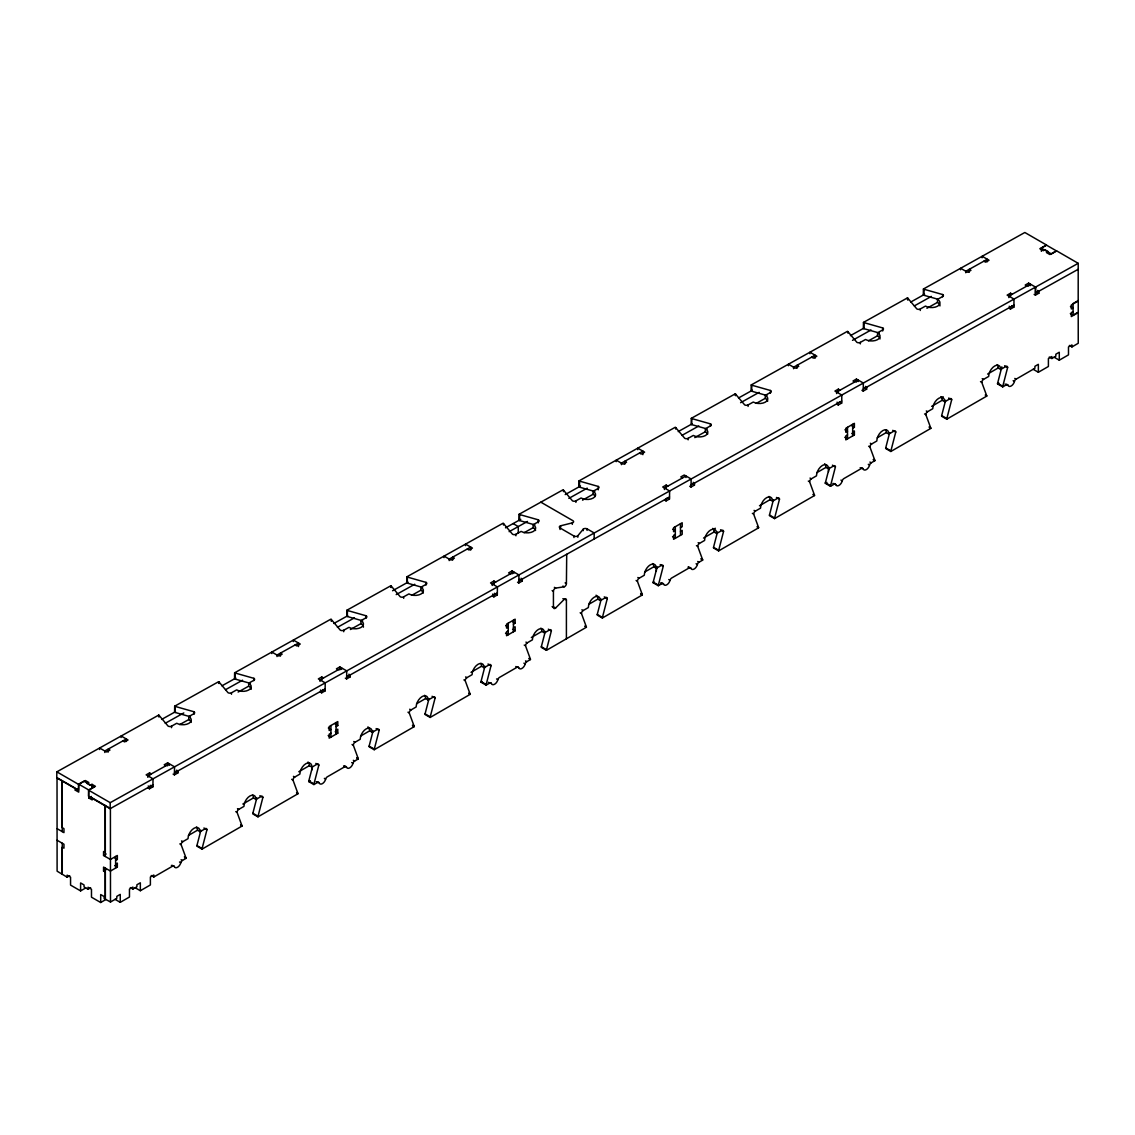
<?xml version="1.0" encoding="UTF-8"?>
<svg xmlns="http://www.w3.org/2000/svg" width="1135" height="1135" viewBox="0 0 1135 1135"><rect width="100%" height="100%" fill="white"/><g stroke="black" fill="none" stroke-linecap="round" stroke-linejoin="round"><path stroke-width="1.5" d="M566.408 638.792L566.408 600.032A2.44 1.405 -60 0 0 564.18 599.408L555.639 607.977A2.44 1.405 -60 0 1 553.426 607.353L553.426 591.278A2.44 1.405 -60 0 1 555.639 588.1L564.18 586.809A2.44 1.405 -60 0 0 566.408 583.617L566.72 554.277M518.255 533.251L518.284 526.569L513.119 523.59M560.037 529.492L560.052 527.988A2.44 1.376 0.9 0 1 560.619 525.803L572.324 522.866A2.44 1.376 0.9 0 0 572.891 520.681L540.842 502.167M587.065 530.385L587.093 528.882A2.44 1.376 0.9 0 0 583.234 529.165L577.843 535.748L577.814 537.252M190.453 716.795L175.145 712.454A2.44 1.376 0.9 0 1 174.577 712.212L174.677 706.197A2.44 1.376 0.9 0 0 175.23 706.438L193.943 711.744A2.44 1.376 0.9 0 1 193.943 713.688L188.779 716.568A8.527 4.838 0.9 0 1 188.779 723.406A8.527 4.838 0.9 0 1 176.72 723.279L171.555 726.159A2.44 1.376 0.9 0 1 168.122 726.13L159.113 715.433A2.44 1.376 0.9 0 0 158.687 715.107L56.835 771.843L56.75 777.872L78.414 790.371L78.514 784.356L85.395 780.525L88.842 782.512L87.125 783.476L90.275 785.292L91.992 784.328L95.439 786.328L88.558 790.159L88.459 796.174L110.138 808.688L152.927 784.838M91.949 787.335L91.992 784.328M99.61 749.511L99.639 748.008L106.534 751.98L109.967 750.065L108.251 749.072L108.208 752.079M104.789 752.491L104.803 750.987L126.326 738.998L126.283 741.495M110.138 808.688L110.223 802.672L1078.207 263.32L1078.193 301.002L1071.312 304.989L1071.312 308.961L1073.029 307.968L1070.447 306.478M121.133 737.509L121.161 736.005L128.042 739.992L124.609 741.907L122.878 740.914M147.834 777.347L147.862 775.843L169.37 763.855L169.356 765.359M148.16 788.016L149.451 788.768L149.494 786.754L148.203 786.016M149.536 775.929L149.579 772.921L151.296 773.928M149.451 788.768L152.899 786.839L153.026 778.823L146.131 774.85L149.579 772.921M158.659 716.611L158.687 715.107M159.084 716.937L159.113 715.433M167.611 765.855L167.654 762.848L174.549 766.834L174.421 774.85L173.13 774.113M171.541 727.663L171.555 726.159M175.145 712.454L175.23 706.438M174.421 774.85L177.869 772.935L177.897 770.935L176.606 770.183M191.162 722.399A8.527 4.838 0.9 0 0 188.736 719.576L188.779 716.568M193.901 714.369L193.943 711.744M218.615 683.199L218.629 681.695L174.677 706.197M219.027 683.525L219.055 682.022A2.44 1.376 0.9 0 0 218.629 681.695M231.483 694.265L231.512 692.761L236.676 689.881A8.527 4.838 0.9 0 0 248.721 690.009A8.527 4.838 0.9 0 0 248.721 683.171L253.885 680.291A2.44 1.376 0.9 0 0 253.885 678.333L235.186 673.041A2.44 1.376 0.9 0 1 234.619 672.8L234.534 678.815A2.44 1.376 0.9 0 0 235.087 679.056L250.395 683.384M235.087 679.056L235.186 673.041M251.161 689.356A8.527 4.838 0.9 0 0 248.678 686.178L248.721 683.171M253.857 680.589L253.885 678.333M271.818 653.561L271.832 652.058L278.728 656.03L282.175 654.115L280.444 653.122L280.402 656.129M276.983 656.541L277.011 655.037L298.519 643.048L298.477 646.553M293.341 641.573L293.355 640.069L300.25 644.042L296.802 645.957L295.086 644.964M320.027 681.397L320.056 679.893L341.578 667.905L341.55 669.409M321.73 679.993L321.772 676.985L323.503 677.978M320.368 692.066L321.659 692.818L321.687 690.804L320.396 690.066M321.659 692.818L325.107 690.903L325.22 682.873L318.325 678.9L321.772 676.985M331.278 621.356L331.307 619.483A2.44 1.376 0.9 0 0 330.881 619.157L234.619 672.8M339.805 669.92L339.847 666.912L346.743 670.884L346.615 678.9L345.324 678.163M343.735 631.727L343.763 630.223L348.927 627.343A8.527 4.838 0.9 0 0 360.973 627.456A8.527 4.838 0.9 0 0 360.973 620.618L366.137 617.752A2.44 1.376 0.9 0 0 366.137 615.794L347.438 610.488A2.44 1.376 0.9 0 1 346.87 610.247L346.785 616.262A2.44 1.376 0.9 0 0 347.338 616.504L362.647 620.845M347.338 616.504L347.438 610.488M346.615 678.9L350.062 676.985L350.091 674.984L348.8 674.233M363.427 627.158A8.527 4.838 0.9 0 0 360.93 623.626L360.973 620.618M366.108 618.05L366.137 615.794M390.809 587.263L390.837 585.759L346.87 610.247M391.234 587.575L391.249 586.071A2.44 1.376 0.9 0 0 390.837 585.759M403.677 598.315L403.705 596.811L408.87 593.931A8.527 4.838 0.9 0 0 420.929 594.059A8.527 4.838 0.9 0 0 420.929 587.221L426.093 584.341A2.44 1.376 0.9 0 0 426.093 582.397L407.38 577.091A2.44 1.376 0.9 0 1 406.812 576.85L406.727 582.865A2.44 1.376 0.9 0 0 407.295 583.106L422.589 587.448M407.295 583.106L407.38 577.091M423.298 593.052A8.527 4.838 0.9 0 0 420.872 590.228L420.929 587.221M426.051 585.022L426.093 582.397M444.012 557.611L444.04 556.107L450.921 560.08L454.369 558.165L452.638 557.172L452.595 560.179M449.176 560.591L449.205 559.087L470.727 547.098L470.684 550.106M465.534 545.623L465.563 544.119L472.444 548.091L468.996 550.007L467.279 549.014M492.235 585.447L492.249 583.943L513.772 571.955L513.758 573.459M493.924 584.043L493.966 581.035L495.697 582.028M492.562 596.116L493.853 596.868L493.881 594.868L492.59 594.116M493.853 596.868L497.3 594.953L497.414 586.923L490.533 582.95L493.966 581.035M503.486 525.037L503.5 523.533A2.44 1.376 0.9 0 0 503.089 523.207L406.812 576.85M512.013 573.97L512.055 570.962L518.936 574.934L518.823 582.964L517.532 582.212M515.928 535.777L515.957 534.273L521.121 531.393A8.527 4.838 0.9 0 0 533.18 531.52A8.527 4.838 0.9 0 0 533.166 524.682L538.345 521.802A2.44 1.376 0.9 0 0 538.345 519.844L519.631 514.552A2.44 1.376 0.9 0 1 519.064 514.297L518.979 520.312A2.44 1.376 0.9 0 0 519.546 520.568L534.84 524.895M519.546 520.568L519.631 514.552M518.823 582.964L522.27 581.035L522.299 579.034L521.008 578.283M535.55 530.513A8.527 4.838 0.9 0 0 533.124 527.69L533.166 524.682M538.288 522.852L538.345 519.844M560.605 527.307L560.619 525.803M563.428 491.639L563.457 490.136A2.44 1.376 0.9 0 0 563.031 489.809L519.064 514.297M572.295 524.37L572.324 522.866M573.955 537.536L573.97 536.032L560.052 527.988M575.885 502.365L575.899 500.861L581.063 497.995A8.527 4.838 0.9 0 0 593.123 498.109A8.527 4.838 0.9 0 0 593.123 491.271L598.287 488.39A2.44 1.376 0.9 0 0 598.287 486.447L579.574 481.141A2.44 1.376 0.9 0 1 579.02 480.899L578.921 486.915A2.44 1.376 0.9 0 0 579.488 487.156L594.797 491.498M579.488 487.156L579.574 481.141M583.206 530.669L583.234 529.165M595.251 496.421A8.527 4.838 0.9 0 0 593.08 494.278L593.123 491.271M594.13 539.011L594.215 532.996L587.093 528.882M598.23 489.823L598.287 486.447M616.22 461.661L616.234 460.157L623.115 464.144L626.563 462.215L624.846 461.221L624.803 464.229M621.384 464.655L621.398 463.151L642.921 451.148L642.878 454.667M637.742 449.673L637.756 448.169L644.637 452.141L641.204 454.071L639.473 453.078M664.429 489.497L664.457 487.993L685.98 476.005L685.951 477.509M666.131 488.093L666.174 485.085L667.891 486.078M664.769 500.18L666.061 500.918L666.089 498.918M666.061 500.918L669.494 499.003L669.622 490.987L662.726 487L666.174 485.085M675.68 429.087L675.708 427.583A2.44 1.376 0.9 0 0 675.282 427.257L579.02 480.899M688.136 439.827L688.15 438.323L693.315 435.443A8.527 4.838 0.9 0 0 705.374 435.57A8.527 4.838 0.9 0 0 705.374 428.732L710.538 425.852A2.44 1.376 0.9 0 0 710.538 423.894L691.825 418.602A2.44 1.376 0.9 0 1 691.272 418.361L691.172 424.377A2.44 1.376 0.9 0 0 691.74 424.618L707.048 428.945M691.74 424.618L691.825 418.602M689.725 486.262L691.016 487.014L691.144 478.984L684.249 475.012L680.801 476.927L682.532 477.92M691.016 487.014L694.464 485.099L694.492 483.084L693.201 482.347M707.658 434.208A8.527 4.838 0.9 0 0 705.332 431.74L705.374 428.732M710.496 426.15L710.538 423.894M735.21 395.363L735.225 393.859L691.272 418.361M735.622 395.689L735.65 394.185A2.44 1.376 0.9 0 0 735.225 393.859M748.078 406.429L748.107 404.925L753.271 402.045A8.527 4.838 0.9 0 0 765.316 402.159A8.527 4.838 0.9 0 0 765.316 395.335L770.481 392.455A2.44 1.376 0.9 0 0 770.481 390.497L751.781 385.205A2.44 1.376 0.9 0 1 751.214 384.949L751.115 390.965A2.44 1.376 0.9 0 0 751.682 391.22L766.99 395.548M751.682 391.22L751.781 385.205M767.7 401.166A8.527 4.838 0.9 0 0 765.274 398.342L765.316 395.335M770.438 393.121L770.481 390.497M788.414 365.725L788.442 364.222L795.323 368.194L798.756 366.279L797.04 365.286L796.997 368.293M793.578 368.705L793.606 367.201L815.129 355.212L815.072 358.22M809.936 353.723L809.964 352.219L816.845 356.206L813.398 358.121L811.681 357.128M836.623 393.561L836.651 392.057L858.173 380.055L858.145 381.559M838.325 392.142L838.368 389.135L840.084 390.128M836.963 404.23L838.254 404.968L838.283 402.968L836.992 402.23M838.254 404.968L841.702 403.053L841.815 395.037L834.92 391.064L838.368 389.135M847.873 333.137L847.902 331.633A2.44 1.376 0.9 0 0 847.476 331.321L751.214 384.949M856.4 382.069L856.443 379.062L863.338 383.048L863.224 391.064L861.933 390.312M860.33 343.877L860.358 342.373L865.523 339.493A8.527 4.838 0.9 0 0 877.568 339.62A8.527 4.838 0.9 0 0 877.568 332.782L882.732 329.902A2.44 1.376 0.9 0 0 882.732 327.944L864.033 322.652A2.44 1.376 0.9 0 1 863.465 322.411L863.366 328.426A2.44 1.376 0.9 0 0 863.934 328.668L879.242 333.009M863.934 328.668L864.033 322.652M863.224 391.064L866.658 389.149L866.686 387.134L865.395 386.397M880.008 338.968A8.527 4.838 0.9 0 0 877.525 335.79L877.568 332.782M882.689 330.966L882.732 327.944M907.404 299.413L907.433 297.909L863.465 322.411M907.816 300.122L907.844 298.235A2.44 1.376 0.9 0 0 907.433 297.909M920.272 310.479L920.301 308.975L925.465 306.095A8.527 4.838 0.9 0 0 937.51 306.223A8.527 4.838 0.9 0 0 937.51 299.385L942.674 296.505A2.44 1.376 0.9 0 0 942.674 294.547L923.975 289.255A2.44 1.376 0.9 0 1 923.408 289.014L923.322 295.029A2.44 1.376 0.9 0 0 923.89 295.27L937.496 299.115M923.89 295.27L923.975 289.255M939.964 305.925A8.527 4.838 0.9 0 0 937.467 302.392L937.51 299.385M942.646 296.802L942.674 294.547M960.607 269.775L960.636 268.271L967.517 272.244L970.964 270.329L969.233 269.336L969.191 272.343M965.786 272.755L965.8 271.251L987.322 259.262L987.28 261.759M982.13 257.787L982.158 256.269L989.039 260.255L985.591 262.171L983.875 261.178M1008.831 297.611L1008.845 296.107L1030.367 284.119L1030.353 285.623M1010.519 296.207L1010.561 293.199L1012.292 294.192M1009.157 308.28L1010.448 309.032L1010.49 307.017L1009.185 306.28M1010.448 309.032L1013.895 307.103L1014.009 299.087L1007.128 295.114L1010.561 293.199M1028.594 286.134L1028.65 283.126L1035.546 287.098L1035.418 295.114L1034.127 294.376M1035.531 287.098L1035.446 293.114L1078.165 269.307M1035.418 295.114L1038.865 293.199L1038.894 291.198L1037.603 290.447M235.768 811.624L237.059 812.362L241.911 825.571A2.44 1.405 -60 0 1 241.982 826.096L202.03 849.136L196.866 846.157A2.44 1.405 -60 0 1 196.937 845.547L200.881 830.267M202.03 849.136A2.44 1.405 -60 0 1 202.101 848.526L206.953 829.728A2.44 1.405 -60 0 0 205.222 828.734L200.058 831.714A8.527 4.923 -60 0 0 194.042 828.252A8.527 4.923 -60 0 0 188.013 838.68L182.849 841.659A2.44 1.405 -60 0 0 181.118 844.639L185.97 857.847A2.44 1.405 -60 0 1 186.041 858.358L182.409 860.486A2.44 1.405 -60 0 0 180.791 862.742A4.866 2.809 -60 0 1 177.542 867.268A4.866 2.809 -60 0 1 174.293 866.502A2.44 1.405 -60 0 0 172.676 866.104L171.385 865.367M291.695 779.319L292.986 780.071L297.838 793.266A2.44 1.405 -60 0 1 297.909 793.791L257.971 816.859L252.793 813.88A2.44 1.405 -60 0 1 252.864 813.27L256.808 797.99M257.971 816.859A2.44 1.405 -60 0 1 258.042 816.249L262.88 797.451A2.44 1.405 -60 0 0 261.163 796.458L255.999 799.437L253.417 797.948A8.527 4.923 -60 0 0 252.736 795.138M352.034 744.489L353.325 745.241L358.163 758.435A2.44 1.405 -60 0 1 358.249 758.946L354.617 761.06A2.44 1.405 -60 0 0 352.985 763.33A4.866 2.809 -60 0 1 349.736 767.856A4.866 2.809 -60 0 1 346.487 767.076A2.44 1.405 -60 0 0 344.87 766.692L327.277 776.851A2.44 1.405 -60 0 0 325.646 779.107A4.866 2.809 -60 0 1 322.397 783.632A4.866 2.809 -60 0 1 319.162 782.866A2.44 1.405 -60 0 0 317.53 782.469L313.898 784.569L308.734 781.589A2.44 1.405 -60 0 1 308.805 780.979L312.451 766.877M313.898 784.569A2.44 1.405 -60 0 1 313.969 783.959L318.822 765.16A2.44 1.405 -60 0 0 317.105 764.167L311.941 767.147L309.358 765.657A8.527 4.923 -60 0 0 308.011 762.039M407.962 712.198L409.253 712.95L414.105 726.145A2.44 1.405 -60 0 1 414.176 726.67L374.224 749.738L369.059 746.759A2.44 1.405 -60 0 1 369.13 746.149L373.074 730.869M374.224 749.738A2.44 1.405 -60 0 1 374.295 749.128L379.147 730.33A2.44 1.405 -60 0 0 377.43 729.337L372.266 732.316L369.684 730.827A8.527 4.923 -60 0 0 367.91 726.925M463.903 679.908L465.194 680.645L470.046 693.854A2.44 1.405 -60 0 1 470.117 694.379L430.165 717.448L425.001 714.468A2.44 1.405 -60 0 1 425.072 713.858L429.016 698.578M430.165 717.448A2.44 1.405 -60 0 1 430.236 716.838L435.088 698.039A2.44 1.405 -60 0 0 433.357 697.032L428.193 700.025L425.611 698.536A8.527 4.923 -60 0 0 424.632 695.287M524.228 645.077L525.519 645.815L530.371 659.024A2.44 1.405 -60 0 1 530.442 659.548L526.81 661.648A2.44 1.405 -60 0 0 525.193 663.904A4.866 2.809 -60 0 1 521.944 668.43A4.866 2.809 -60 0 1 518.695 667.664A2.44 1.405 -60 0 0 517.063 667.266L499.471 677.425A2.44 1.405 -60 0 0 497.854 679.695A4.866 2.809 -60 0 1 494.605 684.221A4.866 2.809 -60 0 1 491.356 683.44A2.44 1.405 -60 0 0 489.738 683.057L486.106 685.143L480.928 682.163A2.44 1.405 -60 0 1 481.013 681.553L484.943 666.288M486.106 685.143A2.44 1.405 -60 0 1 486.177 684.533L491.015 665.734A2.44 1.405 -60 0 0 489.298 664.741L484.134 667.721L481.552 666.231A8.527 4.923 -60 0 0 480.871 663.422M580.169 612.787L581.46 613.524L586.298 626.733A2.44 1.405 -60 0 1 586.384 627.258L546.432 650.327L541.267 647.333A2.44 1.405 -60 0 1 541.338 646.723L545.268 631.457M546.432 650.327A2.44 1.405 -60 0 1 546.502 649.717L551.355 630.904A2.44 1.405 -60 0 0 549.624 629.911L544.459 632.89L541.877 631.4A8.527 4.923 -60 0 0 540.898 628.166M636.097 580.482L637.388 581.233L642.24 594.428A2.44 1.405 -60 0 1 642.311 594.967L602.359 618.022L597.194 615.042A2.44 1.405 -60 0 1 597.265 614.432L601.209 599.152M602.359 618.022A2.44 1.405 -60 0 1 602.43 617.412L607.282 598.613A2.44 1.405 -60 0 0 605.565 597.62L600.401 600.599L597.819 599.11A8.527 4.923 -60 0 0 596.045 595.208M696.422 545.651L697.713 546.403L702.565 559.598A2.44 1.405 -60 0 1 702.636 560.137L699.004 562.222A2.44 1.405 -60 0 0 697.387 564.492A4.866 2.809 -60 0 1 694.138 569.018A4.866 2.809 -60 0 1 690.889 568.238A2.44 1.405 -60 0 0 689.271 567.855L671.679 578.013A2.44 1.405 -60 0 0 670.047 580.269A4.866 2.809 -60 0 1 666.798 584.795A4.866 2.809 -60 0 1 663.549 584.028A2.44 1.405 -60 0 0 661.932 583.631L658.3 585.731L653.136 582.752A2.44 1.405 -60 0 1 653.207 582.141L657.151 566.862M658.3 585.731A2.44 1.405 -60 0 1 658.371 585.121L663.223 566.322A2.44 1.405 -60 0 0 661.492 565.329L656.328 568.309L653.746 566.819A8.527 4.923 -60 0 0 652.767 563.57M752.363 513.361L753.654 514.112L758.506 527.307A2.44 1.405 -60 0 1 758.577 527.832L718.625 550.901L713.461 547.921A2.44 1.405 -60 0 1 713.532 547.311L717.476 532.031M718.625 550.901A2.44 1.405 -60 0 1 718.696 550.291L723.548 531.492A2.44 1.405 -60 0 0 721.832 530.499L716.667 533.478L714.071 531.989A8.527 4.923 -60 0 0 712.723 528.385M808.304 481.07L809.595 481.808L814.448 495.016A2.44 1.405 -60 0 1 814.519 495.541L774.567 518.61L769.402 515.63A2.44 1.405 -60 0 1 769.473 515.02L773.403 499.74M774.567 518.61A2.44 1.405 -60 0 1 774.637 518L779.49 499.201A2.44 1.405 -60 0 0 777.759 498.208L772.594 501.188L770.012 499.698A8.527 4.923 -60 0 0 769.033 496.449M868.63 446.239L869.921 446.991L874.773 460.186A2.44 1.405 -60 0 1 874.844 460.711L871.212 462.81A2.44 1.405 -60 0 0 869.58 465.066A4.866 2.809 -60 0 1 866.331 469.592A4.866 2.809 -60 0 1 863.097 468.826A2.44 1.405 -60 0 0 861.465 468.429L843.872 478.587A2.44 1.405 -60 0 0 842.241 480.857A4.866 2.809 -60 0 1 839.006 485.383A4.866 2.809 -60 0 1 835.757 484.602A2.44 1.405 -60 0 0 834.126 484.219L830.494 486.319L825.329 483.326A2.44 1.405 -60 0 1 825.4 482.716L829.344 467.45M830.494 486.319A2.44 1.405 -60 0 1 830.565 485.709L835.417 466.896A2.44 1.405 -60 0 0 833.7 465.903L828.536 468.897L825.954 467.393A8.527 4.923 -60 0 0 824.606 463.789M924.557 413.949L925.848 414.686L930.7 427.895A2.44 1.405 -60 0 1 930.771 428.42L890.819 451.489L885.655 448.495A2.44 1.405 -60 0 1 885.726 447.885L889.67 432.619M890.819 451.489A2.44 1.405 -60 0 1 890.904 450.879L895.742 432.066A2.44 1.405 -60 0 0 894.025 431.073L888.861 434.067L886.279 432.563A8.527 4.923 -60 0 0 885.598 429.768M980.498 381.644L981.789 382.396L986.641 395.59A2.44 1.405 -60 0 1 986.712 396.129L946.76 419.184L941.596 416.204A2.44 1.405 -60 0 1 941.667 415.594L945.611 400.315M946.76 419.184A2.44 1.405 -60 0 1 946.831 418.574L951.683 399.775A2.44 1.405 -60 0 0 949.967 398.782L944.802 401.762L942.206 400.272A8.527 4.923 -60 0 0 940.858 396.668M1033.19 369.286L1038.355 372.266L1038.355 364.321L1034.907 366.307L1034.907 368.293L1016.066 379.175A2.44 1.405 -60 0 0 1014.449 381.431A4.866 2.809 -60 0 1 1011.2 385.957A4.866 2.809 -60 0 1 1007.951 385.191A2.44 1.405 -60 0 0 1006.334 384.793L1002.702 386.893L997.537 383.914A2.44 1.405 -60 0 1 997.608 383.304L1001.85 366.846M1002.702 386.893A2.44 1.405 -60 0 1 1002.772 386.283L1007.625 367.485A2.44 1.405 -60 0 0 1005.894 366.491L1000.73 369.471L998.147 367.981A8.527 4.923 -60 0 0 997.168 364.732M78.741 784.186L83.905 781.206L93.95 787.009L88.785 789.988L78.741 784.186L78.741 792.145L75.293 790.159L75.293 788.172L57.02 777.716L57.076 828.635M75.293 790.159L77.875 788.669M88.785 789.988L88.785 797.948L91.368 796.458M1041.377 248.154L1046.541 245.174L1056.586 250.977L1051.421 253.956L1041.377 248.154L1041.377 251.332M105.285 805.481L105.285 852.498L103.555 851.505L103.555 855.478L106.151 853.988M62.241 831.614L62.184 780.696L62.241 827.642L63.957 828.635L63.957 832.622L57.062 828.635L57.105 871.183L67.107 877.156L69.689 875.667M336.073 726.542L337.79 725.549L337.79 721.576L329.178 726.542L329.178 730.529L330.909 729.535L328.327 728.032M513.431 624.151L515.162 623.158L515.162 619.171L506.55 624.151L506.55 628.123L508.267 627.13L505.685 625.64M680.475 527.704L682.192 526.711L682.192 522.738L673.58 527.704L673.58 531.691L675.311 530.698L672.715 529.208M852.669 428.292L854.385 427.299L854.385 423.327L845.788 428.292L845.788 432.265L847.505 431.272L844.922 429.782M330.909 733.167L329.178 734.175L329.178 738.147L337.79 733.167L337.79 729.195L336.073 730.188M508.267 630.776L506.55 631.769L506.55 635.742L515.162 630.776L515.162 626.804L513.431 627.797M675.311 534.344L673.58 535.337L673.58 539.309L682.192 534.344L682.192 530.357L680.475 531.35M847.505 434.918L845.788 435.911L845.788 439.883L854.385 434.918L854.385 430.945L852.669 431.938M115.628 860.443L117.345 859.45L117.345 855.478L110.45 859.465L103.555 855.478M115.628 864.09L117.345 863.097L117.345 867.069L110.45 871.056L103.555 867.083L103.555 871.056L106.151 869.566M1073.029 311.614L1071.312 312.607L1071.312 316.58L1078.207 312.593L1078.25 343.281L1071.937 346.927L1069.354 345.423M1073.086 315.147L1078.25 312.153L1078.25 300.562L1073.086 303.542L1073.086 315.147L1070.333 313.558M67.107 877.156L67.107 875.17L70.554 877.156L70.554 885.101L80.599 890.904L85.763 887.925M80.599 890.904L80.599 882.945L84.047 884.945L84.047 886.932L88.033 889.23L90.616 887.74M308.067 763.415L309.032 762.862M368.393 728.585L369.357 728.032M713.433 529.378L715.362 528.257M941.568 397.661L943.185 396.739M188.438 835.445L197.476 830.224L200.058 831.714M242.862 804.034L253.417 797.948M298.803 771.743L309.358 765.657M360.632 736.047L369.684 730.827M416.573 703.743L425.611 698.536M471.011 672.331L481.552 666.231M531.336 637.501L541.877 631.4M588.767 604.331L597.819 599.11M644.708 572.04L653.746 566.819M703.53 538.075L714.071 531.989M759.471 505.784L770.012 499.698M816.902 472.614L825.954 467.393M877.242 437.784L886.279 432.563M931.665 406.358L942.206 400.272M987.606 374.068L998.147 367.981M237.059 812.362A2.44 1.405 -60 0 1 238.776 809.383L243.94 806.403A8.527 4.923 -60 0 1 249.97 795.961A8.527 4.923 -60 0 1 255.999 799.437M292.986 780.071A2.44 1.405 -60 0 1 294.717 777.092L299.881 774.098A8.527 4.923 -60 0 1 305.911 763.671A8.527 4.923 -60 0 1 311.941 767.147M353.325 745.241A2.44 1.405 -60 0 1 355.042 742.262L360.206 739.268A8.527 4.923 -60 0 1 366.236 728.84A8.527 4.923 -60 0 1 372.266 732.316M409.253 712.95A2.44 1.405 -60 0 1 410.983 709.957L416.148 706.977A8.527 4.923 -60 0 1 422.177 696.535A8.527 4.923 -60 0 1 428.193 700.025M465.194 680.645A2.44 1.405 -60 0 1 466.911 677.666L472.075 674.687A8.527 4.923 -60 0 1 478.105 664.245A8.527 4.923 -60 0 1 484.134 667.721M525.519 645.815A2.44 1.405 -60 0 1 527.236 642.836L532.4 639.856A8.527 4.923 -60 0 1 538.43 629.414A8.527 4.923 -60 0 1 544.459 632.89M581.46 613.524A2.44 1.405 -60 0 1 583.177 610.545L588.341 607.566A8.527 4.923 -60 0 1 594.371 597.123A8.527 4.923 -60 0 1 600.401 600.599M637.388 581.233A2.44 1.405 -60 0 1 639.119 578.254L644.283 575.261A8.527 4.923 -60 0 1 650.312 564.833A8.527 4.923 -60 0 1 656.328 568.309M697.713 546.403A2.44 1.405 -60 0 1 699.444 543.424L704.608 540.444A8.527 4.923 -60 0 1 710.638 530.002A8.527 4.923 -60 0 1 716.667 533.478M753.654 514.112A2.44 1.405 -60 0 1 755.371 511.133L760.549 508.139A8.527 4.923 -60 0 1 766.565 497.697A8.527 4.923 -60 0 1 772.594 501.188M809.595 481.808A2.44 1.405 -60 0 1 811.312 478.828L816.476 475.849A8.527 4.923 -60 0 1 822.506 465.407A8.527 4.923 -60 0 1 828.536 468.897M869.921 446.991A2.44 1.405 -60 0 1 871.637 443.998L876.802 441.018A8.527 4.923 -60 0 1 882.831 430.576A8.527 4.923 -60 0 1 888.861 434.067M925.848 414.686A2.44 1.405 -60 0 1 927.579 411.707L932.743 408.728A8.527 4.923 -60 0 1 938.773 398.286A8.527 4.923 -60 0 1 944.802 401.762M981.789 382.396A2.44 1.405 -60 0 1 983.506 379.416L988.684 376.437A8.527 4.923 -60 0 1 994.7 365.995A8.527 4.923 -60 0 1 1000.73 369.471M308.734 781.589L310.323 780.667M480.928 682.163L482.063 681.511M653.136 582.752L654.271 582.099M825.329 483.326L826.918 482.418M997.537 383.914L998.899 383.119M88.033 889.23L88.033 887.244L91.481 889.23L91.481 897.189L100.689 902.509L105.853 899.516M100.689 902.509L100.689 894.55L104.136 896.536L104.136 898.523L110.492 902.013L116.806 898.367L116.806 896.366L120.253 894.38L120.253 902.339L115.089 899.36M130.312 887.57L132.894 889.074L136.895 886.761L136.895 884.775L140.343 882.789L140.343 890.734L135.178 887.754M151.239 875.496L153.821 876.986L172.676 866.104M1049.265 357.028L1051.847 358.518L1055.834 356.22L1055.834 354.219L1059.281 352.233L1059.281 360.192L1054.117 357.213M120.253 902.339L129.461 897.019L129.461 889.074L132.894 887.073L132.894 889.074M140.343 890.734L150.387 884.945L150.387 876.986L153.821 875L153.821 876.986M1038.355 372.266L1048.399 366.477L1048.399 358.518L1051.847 356.532L1051.847 358.518M1059.281 360.192L1068.489 354.872L1068.489 346.927L1071.937 344.926L1071.937 346.927M923.408 289.014L1024.834 232.491L1046.498 245.004L1039.816 248.735L1043.264 250.721L1044.98 249.757L1048.13 251.587L1046.413 252.537L1049.861 254.538L1056.543 250.807L1078.207 263.32M161.624 719.434L175.542 711.673M221.921 685.838L235.839 678.077M333.818 623.484L347.736 615.737M392.568 590.753L408.033 582.141M505.486 527.832L520.781 519.319M565.202 494.562L580.524 486.021M678.219 431.598L692.137 423.837M738.516 397.988L752.434 390.241M850.413 335.648L864.331 327.887M910.724 302.052L924.628 294.291M165.242 723.279L183.799 712.936M225.539 689.683L242.549 680.206M337.435 627.329L354.446 617.851M396.2 594.598L414.743 584.255M509.133 531.662L527.477 521.447M568.848 498.393L587.221 488.149M681.837 435.443L698.848 425.966M740.587 402.698L759.145 392.355M852.498 340.344L871.042 330.015M914.342 305.897L931.338 296.419M179.699 724.612L188.736 719.576M238.137 692.052L248.678 686.178M350.389 629.514L360.93 623.626M411.835 595.265L420.872 590.228M524.086 532.726L533.124 527.69M582.525 500.152L593.08 494.278M694.776 437.613L705.332 431.74M756.236 403.379L765.274 398.342M868.488 340.826L877.525 335.79M926.926 308.266L937.467 302.392M167.654 762.848L164.206 764.777L165.937 765.77M339.847 666.912L336.414 668.827L338.131 669.82M512.055 570.962L508.608 572.877L510.324 573.87M856.443 379.062L853.009 380.991L854.726 381.984M1028.65 283.126L1025.203 285.041L1026.92 286.034M174.449 772.85L325.135 688.888M346.657 676.9L497.329 592.938M518.851 580.95L669.522 497.002M691.045 485L841.73 401.052M863.238 389.064L1013.924 305.102M186.041 858.372L184.75 857.62M1036.922 292.078L1038.865 293.199M1011.64 305.797L1013.895 307.103M1004.603 365.74L1007.625 367.485M1014.775 378.423L1016.066 379.175M1013.158 380.693L1014.449 381.431M1006.334 384.254L1007.951 385.191M1005.042 384.056L1006.334 384.793M997.608 383.304L1002.772 386.283M982.215 378.664L983.506 379.416M985.35 394.852L986.641 395.59M985.421 395.377L986.712 396.129M948.676 398.044L951.683 399.775M941.667 415.594L946.831 418.574M926.288 410.955L927.579 411.707M864.075 387.659L866.658 389.149M929.083 426.959L930.7 427.895M929.48 427.668L930.771 428.42M892.734 430.335L895.742 432.066M839.432 401.747L841.702 403.053M851.803 425.809L854.385 427.299M885.726 447.885L890.904 450.879M870.346 443.26L871.637 443.998M851.803 433.428L854.385 434.918M844.752 437.301L847.505 438.89L847.505 427.299M873.482 459.434L874.773 460.186M873.226 459.774L874.844 460.711M869.921 462.058L871.212 462.81M868.289 464.328L869.58 465.066M861.806 468.074L863.097 468.826M860.174 467.691L861.465 468.429M832.409 465.166L835.417 466.896M840.95 480.105L842.241 480.857M833.814 483.482L835.757 484.602M832.835 483.467L834.126 484.219M825.4 482.716L830.565 485.709M810.021 478.09L811.312 478.828M813.142 494.264L814.448 495.016M813.228 494.803L814.519 495.541M776.468 497.456L779.49 499.201M769.473 515.02L774.637 518M754.08 510.381L755.371 511.133M691.882 483.595L694.464 485.099M757.215 526.569L758.506 527.307M757.286 527.094L758.577 527.832M667.238 497.697L669.494 499.003M720.541 529.747L723.548 531.492M713.532 547.311L718.696 550.291M698.153 542.672L699.444 543.424M672.544 536.727L675.311 538.316L675.311 526.711M700.948 558.675L702.565 559.598M701.345 559.385L702.636 560.137M697.713 561.485L699.004 562.222M696.096 563.74L697.387 564.492M688.633 566.933L690.889 568.238M687.98 567.103L689.271 567.855M660.201 564.577L663.223 566.322M668.756 579.531L670.047 580.269M661.62 582.908L663.549 584.028M660.641 582.893L661.932 583.631M653.207 582.141L658.371 585.121M637.827 577.502L639.119 578.254M640.622 593.506L642.24 594.428M640.693 594.031L642.311 594.967M604.274 596.868L607.282 598.613M565.116 582.879L566.408 583.617M562.889 586.057L564.18 586.809M554.348 587.348L555.639 588.1M597.265 614.432L602.43 617.412M552.135 590.54L553.426 591.278M565.116 599.28L566.408 600.032M562.889 598.656L564.18 599.408M581.886 609.793L583.177 610.545M519.362 579.361L522.27 581.035M554.348 607.239L555.639 607.977M552.135 606.615L553.426 607.353M585.007 625.981L586.298 626.733M585.092 626.506L586.384 627.258M494.392 593.279L497.3 594.953M548.333 629.173L551.355 630.904M512.58 621.654L515.162 623.158M512.58 629.287L515.162 630.776M541.338 646.723L546.502 649.717M525.945 642.098L527.236 642.836M505.515 633.16L508.267 634.749L508.267 623.158M529.08 658.272L530.371 659.024M529.151 658.811L530.442 659.548M525.519 660.896L526.81 661.648M523.888 663.166L525.193 663.904M517.078 666.727L518.695 667.664M515.772 666.529L517.063 667.266M488.007 664.003L491.015 665.734M496.562 678.943L497.854 679.695M490.065 682.702L491.356 683.44M488.433 682.305L489.738 683.057M481.013 681.553L486.177 684.533M465.62 676.928L466.911 677.666M468.755 693.102L470.046 693.854M468.826 693.627L470.117 694.379M432.066 696.294L435.088 698.039M425.072 713.858L430.236 716.838M409.692 709.219L410.983 709.957M347.807 675.68L350.062 676.985M412.487 725.208L414.105 726.145M412.558 725.747L414.176 726.67M322.837 689.598L325.107 690.903M376.139 728.585L379.147 730.33M335.208 724.059L337.79 725.549M369.13 746.149L374.295 749.128M353.751 741.51L355.042 742.262M335.208 731.678L337.79 733.167M328.157 735.565L330.909 737.154L330.909 725.549M356.872 757.698L358.163 758.435M356.957 758.223L358.249 758.975M353.325 760.322L354.617 761.06M351.694 762.578L352.985 763.33M344.558 765.955L346.487 767.076M343.579 765.941L344.87 766.692M315.814 763.415L318.822 765.16M324.355 778.369L325.646 779.107M317.218 781.745L319.162 782.866M316.239 781.731L317.53 782.469M308.805 780.979L313.969 783.959M293.426 776.34L294.717 777.092M296.547 792.528L297.838 793.266M296.618 793.053L297.909 793.791M259.872 795.706L262.88 797.451M252.864 813.27L258.042 816.249M174.96 771.261L177.869 772.935M237.485 808.631L238.776 809.383M240.62 824.819L241.911 825.571M240.691 825.344L241.982 826.096M150.317 785.349L152.899 786.839M203.931 827.997L206.953 829.728M196.937 845.547L202.101 848.526M181.557 840.922L182.849 841.659M56.835 771.843L78.514 784.356M88.558 790.159L110.223 802.672M179.827 843.901L181.118 844.639M88.785 797.948L92.219 799.934L92.219 797.948L110.407 808.531L110.492 902.013M184.352 856.911L185.97 857.847M181.118 859.734L182.409 860.486M179.5 862.004L180.791 862.742M172.35 865.381L174.293 866.502M114.763 857.961L117.345 859.45M114.763 865.579L117.345 867.069M57.062 840.24L63.957 844.213L63.957 848.186L62.241 847.192L62.241 874.333M103.555 871.056L105.285 872.049L105.285 899.19M907.844 298.235L916.853 308.933A2.44 1.376 0.9 0 0 920.301 308.975M847.902 331.633L856.911 342.344A2.44 1.376 0.9 0 0 860.358 342.373M735.65 394.185L744.659 404.883A2.44 1.376 0.9 0 0 748.107 404.925M675.708 427.583L684.717 438.294A2.44 1.376 0.9 0 0 688.15 438.323M563.457 490.136L572.466 500.833A2.44 1.376 0.9 0 0 575.899 500.861M503.5 523.533L512.509 534.23A2.44 1.376 0.9 0 0 515.957 534.273M391.249 586.071L400.258 596.783A2.44 1.376 0.9 0 0 403.705 596.811M331.307 619.483L340.316 630.18A2.44 1.376 0.9 0 0 343.763 630.223M219.055 682.022L228.064 692.733A2.44 1.376 0.9 0 0 231.512 692.761M105.229 805.552L105.285 856.471M105.3 868.062L105.328 899.019M62.255 843.206L62.269 874.163M852.669 424.32L852.669 435.911M828.536 468.67L828.536 471.649M680.475 523.732L680.475 535.337M656.342 566.592L656.342 571.075M513.431 620.164L513.431 631.769M336.073 722.569L336.073 734.175M311.941 766.919L311.941 769.913M115.614 856.471L115.614 868.076M196.497 826.989A8.527 4.923 -60 0 1 197.476 830.224M577.843 535.748A2.44 1.376 0.9 0 1 573.97 536.032"/></g></svg>
